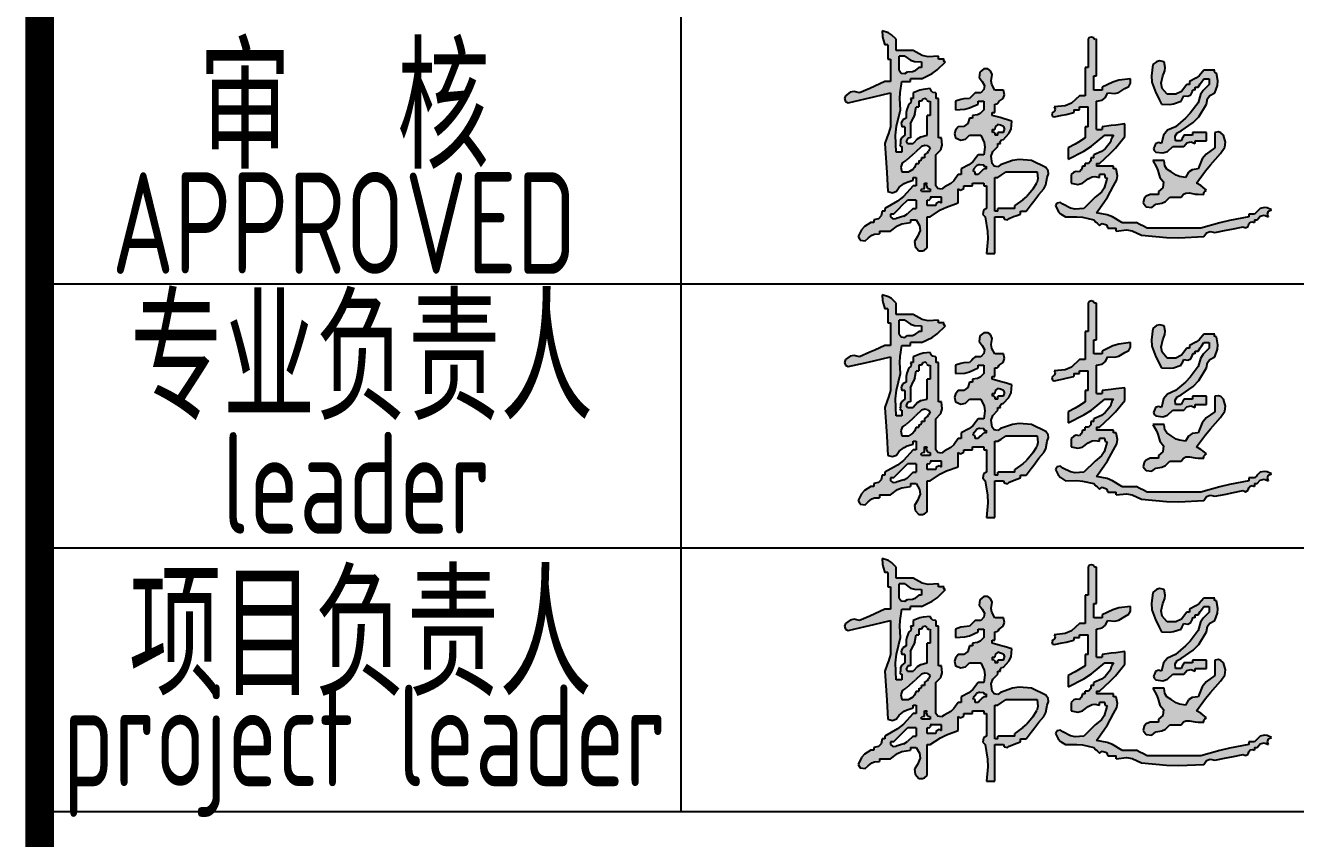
# Model space of a CAD drawing. Extents: x 4414382 to 4540065, y -615151 to -235742.
# Drawn here: x 4513027 to 4516155, y -483757 to -481754 of the extents above; entities that cross this region are included whole.
import ezdxf
from ezdxf.enums import TextEntityAlignment as Align

# ---------------------------------------------------------------- set-up
doc = ezdxf.new("R2010")
doc.units = 0
doc.header["$LTSCALE"] = 1000
doc.header["$MEASUREMENT"] = 0
doc.layers.get('0').update_dxf_attribs({"linetype": 'CONTINUOUS'})
doc.styles.add('AHD', font='sceie.shx', dxfattribs={"width": 0.7, "bigfont": 'sceic.shx'})

# ---------------------------------------------------------------- blocks, each defined once
blk = doc.blocks.new('韩超')
h = blk.add_hatch(color=256)
h.dxf.hatch_style = 1
h.paths.add_polyline_path([(0.787849, 0.514197), (0.777955, 0.527898), (0.77346, 0.562754), (0.78123, 0.586063), (0.805739, 0.61125), (0.805739, 0.625142), (0.819631, 0.625142), (0.818004, 0.635027), (0.823773, 0.643681), (0.833523, 0.64598), (0.860867, 0.674873), (0.870953, 0.696725), (0.875199, 0.736279), (0.836353, 0.74757), (0.816903, 0.753127), (0.777955, 0.764063), (0.777955, 0.777955), (0.791847, 0.777955), (0.791847, 0.819631), (0.801775, 0.820971), (0.80763, 0.824875), (0.812685, 0.833523), (0.832189, 0.847055), (0.839321, 0.866071), (0.833523, 0.889091), (0.791847, 0.889091), (0.776856, 0.916298), (0.7735, 0.934755), (0.777955, 0.965498), (0.770329, 0.984025), (0.756314, 0.993368), (0.736279, 0.993282), (0.716867, 0.977277), (0.713907, 0.950644), (0.729333, 0.930768), (0.740061, 0.911103), (0.737625, 0.891618), (0.722387, 0.875199), (0.694603, 0.875199), (0.683489, 0.864086), (0.677932, 0.858529), (0.666819, 0.847415), (0.638572, 0.845181), (0.624291, 0.842325), (0.597358, 0.833523), (0.597358, 0.791847), (0.643081, 0.794876), (0.666726, 0.800787), (0.708495, 0.819631), (0.708495, 0.833523), (0.736279, 0.833523), (0.736279, 0.791847), (0.718733, 0.774249), (0.705317, 0.767541), (0.680711, 0.764063), (0.680711, 0.750171), (0.666819, 0.750171), (0.658732, 0.72359), (0.639033, 0.708815), (0.61125, 0.708495), (0.596777, 0.690733), (0.592946, 0.675409), (0.597358, 0.652926), (0.623512, 0.642026), (0.64687, 0.646697), (0.666819, 0.666819), (0.722387, 0.666819), (0.738834, 0.631134), (0.742077, 0.608437), (0.736279, 0.569574), (0.708495, 0.569574), (0.682162, 0.535076), (0.663824, 0.519794), (0.625142, 0.500114), (0.625142, 0.47233), (0.61125, 0.47233), (0.589715, 0.441777), (0.574435, 0.428025), (0.54179, 0.409816), (0.527664, 0.400538), (0.510468, 0.403404), (0.500114, 0.416762), (0.500114, 0.569574), (0.524623, 0.594762), (0.532393, 0.618071), (0.527898, 0.652926), (0.514006, 0.652926), (0.514006, 0.847415), (0.500114, 0.847415), (0.500114, 0.875199), (0.486416, 0.877514), (0.478388, 0.883536), (0.47233, 0.896037), (0.438162, 0.892345), (0.420863, 0.888021), (0.388977, 0.875199), (0.388977, 0.847415), (0.375085, 0.847415), (0.379444, 0.836821), (0.376971, 0.826928), (0.368139, 0.819631), (0.356965, 0.793593), (0.353947, 0.778504), (0.354247, 0.750171), (0.337644, 0.741703), (0.330222, 0.726858), (0.333409, 0.708495), (0.347301, 0.708495), (0.347301, 0.666819), (0.332737, 0.655189), (0.327028, 0.643772), (0.326463, 0.625142), (0.32344, 0.619715), (0.327253, 0.612088), (0.333409, 0.61125), (0.333409, 0.583466), (0.305625, 0.583466), (0.302565, 0.667178), (0.306887, 0.710398), (0.326463, 0.791847), (0.3234, 0.8474), (0.32482, 0.875797), (0.333409, 0.930768), (0.375085, 0.930768), (0.375085, 0.94466), (0.430654, 0.94466), (0.482374, 0.970498), (0.50707, 0.987931), (0.548736, 1.028012), (0.542559, 1.028676), (0.538615, 1.036564), (0.54179, 1.041904), (0.514006, 1.041904), (0.514006, 1.055796), (0.462884, 1.052445), (0.433869, 1.058893), (0.388977, 1.08358), (0.305625, 1.08358), (0.305625, 1.139148), (0.281985, 1.161307), (0.266841, 1.170393), (0.236165, 1.180825), (0.238399, 1.152578), (0.241255, 1.138297), (0.250057, 1.111364), (0.263949, 1.111364), (0.263949, 1.041904), (0.277841, 1.041904), (0.277841, 0.930768), (0.250057, 0.930768), (0.200194, 0.90821), (0.175186, 0.897095), (0.125028, 0.875199), (0.097454, 0.881715), (0.078516, 0.877928), (0.055568, 0.861307), (0.050109, 0.847376), (0.0559, 0.8329), (0.06946, 0.826577), (0.152955, 0.845407), (0.194635, 0.855133), (0.277841, 0.875199), (0.277841, 0.708495), (0.266727, 0.675154), (0.261171, 0.658483), (0.250057, 0.625142), (0.255939, 0.530696), (0.258718, 0.483462), (0.263949, 0.388977), (0.286969, 0.38318), (0.305985, 0.390311), (0.319517, 0.409816), (0.344599, 0.428141), (0.359268, 0.435475), (0.388977, 0.444546), (0.388977, 0.458438), (0.40287, 0.458438), (0.40287, 0.416762), (0.388977, 0.416762), (0.340729, 0.364454), (0.31168, 0.341215), (0.250057, 0.305625), (0.250057, 0.291733), (0.236165, 0.291733), (0.231424, 0.268639), (0.217583, 0.254798), (0.194489, 0.250057), (0.194489, 0.236165), (0.180597, 0.236165), (0.148793, 0.216524), (0.134276, 0.200394), (0.118082, 0.166705), (0.127514, 0.14947), (0.152825, 0.145854), (0.166705, 0.159759), (0.185336, 0.17447), (0.198563, 0.17943), (0.222273, 0.180597), (0.222273, 0.194489), (0.277841, 0.194489), (0.311245, 0.220472), (0.333233, 0.229896), (0.375085, 0.236165), (0.375085, 0.250057), (0.40287, 0.250057), (0.420685, 0.221738), (0.422698, 0.197582), (0.409816, 0.166705), (0.396068, 0.142401), (0.398473, 0.118345), (0.416762, 0.097244), (0.43433, 0.097627), (0.444154, 0.100901), (0.458438, 0.111136), (0.458438, 0.263949), (0.47233, 0.263949), (0.524193, 0.298154), (0.552768, 0.312442), (0.61125, 0.333409), (0.61125, 0.40287), (0.621931, 0.39652), (0.637706, 0.404407), (0.639034, 0.416762), (0.680711, 0.416762), (0.680711, 0.430654), (0.736279, 0.430654), (0.736279, 0.416762), (0.750171, 0.416762), (0.750171, 0.305625), (0.735269, 0.297653), (0.731714, 0.276323), (0.743225, 0.263949), (0.754517, 0.192544), (0.755945, 0.155413), (0.750171, 0.083352), (0.791847, 0.083352), (0.791847, 0.263949), (0.833523, 0.263949), (0.837499, 0.253205), (0.852744, 0.249394), (0.861307, 0.257003), (0.883535, 0.265338), (0.894648, 0.269506), (0.916876, 0.277841), (0.916876, 0.291733), (0.94466, 0.291733), (0.969894, 0.324902), (0.982398, 0.341574), (1.007174, 0.375085), (1.032146, 0.402761), (1.041693, 0.421855), (1.04885, 0.458438), (1.055218, 0.477023), (1.053221, 0.491001), (1.041904, 0.50706), (0.972444, 0.54179), (0.910919, 0.546316), (0.877697, 0.541786), (0.819631, 0.520952), (0.805828, 0.5112)])
h.paths.add_polyline_path([(0.791847, 0.458438), (0.805739, 0.458438), (0.82241, 0.469551), (0.847415, 0.486222), (1.000228, 0.486222), (1.003038, 0.45197), (0.997988, 0.431769), (0.97939, 0.40287), (0.948039, 0.36501), (0.929334, 0.347744), (0.889091, 0.319517), (0.889091, 0.305625), (0.805739, 0.305625), (0.805739, 0.291733), (0.791847, 0.291733)], flags=16)
h.paths.add_polyline_path([(0.750171, 0.500114), (0.736279, 0.500114), (0.725165, 0.489), (0.719608, 0.483443), (0.708495, 0.47233), (0.694603, 0.47233), (0.694603, 0.486222), (0.688447, 0.48706), (0.684633, 0.494686), (0.687657, 0.500114), (0.701182, 0.516386), (0.715167, 0.52238), (0.736279, 0.520952), (0.736943, 0.514775), (0.744831, 0.510831), (0.750171, 0.514006)], flags=16)
h.paths.add_polyline_path([(0.791847, 0.666819), (0.793521, 0.674497), (0.785633, 0.682384), (0.777955, 0.680711), (0.777955, 0.694603), (0.791847, 0.694603), (0.792194, 0.70849), (0.806202, 0.718996), (0.819631, 0.715441), (0.833192, 0.709118), (0.838982, 0.694641), (0.833523, 0.680711), (0.805739, 0.680711), (0.805739, 0.666819)], flags=16)
h.paths.add_polyline_path([(0.527898, 0.361193), (0.527898, 0.333409), (0.517217, 0.339759), (0.501443, 0.331871), (0.500114, 0.319517), (0.458438, 0.319517), (0.458438, 0.347301), (0.466116, 0.345628), (0.474003, 0.353515), (0.47233, 0.361193)], flags=16)
h.paths.add_polyline_path([(0.47233, 0.40287), (0.47233, 0.388977), (0.430654, 0.388977), (0.42898, 0.396656), (0.436867, 0.404543), (0.444546, 0.40287), (0.444546, 0.430654), (0.458438, 0.430654), (0.452088, 0.419973), (0.459976, 0.404198)], flags=16)
h.paths.add_polyline_path([(0.47233, 0.604304), (0.464836, 0.588169), (0.458643, 0.580427), (0.444546, 0.569574), (0.444546, 0.555682), (0.430654, 0.555682), (0.432327, 0.548004), (0.42444, 0.540117), (0.416762, 0.54179), (0.416762, 0.527898), (0.40287, 0.527898), (0.39467, 0.507807), (0.386422, 0.49791), (0.368139, 0.486222), (0.333409, 0.486222), (0.327612, 0.509242), (0.334743, 0.528258), (0.354247, 0.54179), (0.384775, 0.569612), (0.400056, 0.583504), (0.430654, 0.61125), (0.446814, 0.616197), (0.458647, 0.614224)], flags=16)
h.paths.add_polyline_path([(0.458438, 0.666819), (0.426908, 0.659351), (0.410404, 0.649448), (0.388977, 0.625142), (0.361193, 0.625142), (0.354844, 0.635823), (0.362731, 0.651598), (0.375085, 0.652926), (0.375085, 0.722387), (0.390598, 0.753922), (0.396359, 0.771203), (0.40287, 0.805739), (0.416762, 0.805739), (0.416762, 0.833523), (0.430654, 0.833523), (0.434629, 0.844267), (0.449874, 0.848078), (0.458438, 0.840469), (0.459102, 0.834292), (0.466989, 0.830348), (0.47233, 0.833523), (0.47233, 0.764063), (0.458438, 0.764063)], flags=16)
h.paths.add_polyline_path([(0.40287, 0.347301), (0.40287, 0.305625), (0.388977, 0.305625), (0.360889, 0.27915), (0.342496, 0.268422), (0.305625, 0.257003), (0.294367, 0.254885), (0.286778, 0.256782), (0.277841, 0.263949), (0.277841, 0.277841), (0.291733, 0.277841), (0.319459, 0.305683), (0.333352, 0.319575), (0.361193, 0.347301)], flags=16)
h.paths.add_polyline_path([(0.430654, 1.000228), (0.416762, 1.000228), (0.39813, 0.985517), (0.384903, 0.980557), (0.361193, 0.97939), (0.347067, 0.970112), (0.329871, 0.972978), (0.319517, 0.986336), (0.319517, 1.055796), (0.347301, 1.055796), (0.376072, 1.035613), (0.395527, 1.029128), (0.430654, 1.028012)], flags=16)
h = blk.add_hatch(color=256)
h.dxf.hatch_style = 1
h.paths.add_polyline_path([(1.542018, 0.208381), (1.519791, 0.219494), (1.508677, 0.225051), (1.48645, 0.236165), (1.416989, 0.236165), (1.371255, 0.264232), (1.344642, 0.274582), (1.291961, 0.284787), (1.328443, 0.335457), (1.345237, 0.362046), (1.375313, 0.416762), (1.391241, 0.446575), (1.394603, 0.466747), (1.389205, 0.500114), (1.375313, 0.500114), (1.375313, 0.514006), (1.291961, 0.514006), (1.291961, 0.527898), (1.305853, 0.527898), (1.359796, 0.576664), (1.385101, 0.603375), (1.430881, 0.659873), (1.430881, 0.722387), (1.386427, 0.71683), (1.3642, 0.714052), (1.319745, 0.708495), (1.319745, 0.694603), (1.291961, 0.694603), (1.291961, 0.833523), (1.31926, 0.838693), (1.334923, 0.85044), (1.347529, 0.875199), (1.381781, 0.872389), (1.401982, 0.877439), (1.430881, 0.896037), (1.450883, 0.906123), (1.460131, 0.922307), (1.458666, 0.94466), (1.401114, 0.937345), (1.371819, 0.928557), (1.319745, 0.902983), (1.319745, 0.889091), (1.278069, 0.889091), (1.278069, 0.958552), (1.291961, 0.958552), (1.291961, 1.139148), (1.285806, 1.138304), (1.281086, 1.140664), (1.278069, 1.146094), (1.267308, 1.150023), (1.257931, 1.147679), (1.250285, 1.139148), (1.250285, 1.000228), (1.236393, 1.000228), (1.236393, 0.861307), (1.208609, 0.861307), (1.168183, 0.824416), (1.138053, 0.811024), (1.08358, 0.805739), (1.087939, 0.795145), (1.085465, 0.785252), (1.076634, 0.777955), (1.071121, 0.771113), (1.075065, 0.759282), (1.08358, 0.757117), (1.122533, 0.76519), (1.141984, 0.769358), (1.180825, 0.777955), (1.180825, 0.791847), (1.208609, 0.791847), (1.208609, 0.805739), (1.250285, 0.805739), (1.250285, 0.708495), (1.236393, 0.708495), (1.236393, 0.652926), (1.203973, 0.631977), (1.187234, 0.622213), (1.15304, 0.604304), (1.15304, 0.548736), (1.229739, 0.588318), (1.266619, 0.612432), (1.333637, 0.666819), (1.375313, 0.666819), (1.366995, 0.654381), (1.363975, 0.646831), (1.361421, 0.632088), (1.335054, 0.599814), (1.316435, 0.58585), (1.278069, 0.569574), (1.278069, 0.555682), (1.264177, 0.555682), (1.26415, 0.539965), (1.25211, 0.527924), (1.236393, 0.527898), (1.236393, 0.514006), (1.222501, 0.514006), (1.219217, 0.502022), (1.216226, 0.496039), (1.208609, 0.486222), (1.191149, 0.488205), (1.17971, 0.484393), (1.166932, 0.47233), (1.166932, 0.430654), (1.200708, 0.424307), (1.223469, 0.429997), (1.250285, 0.451492), (1.27048, 0.461183), (1.283894, 0.46286), (1.305853, 0.458438), (1.305853, 0.47233), (1.333637, 0.47233), (1.333637, 0.458438), (1.339793, 0.4576), (1.343606, 0.449973), (1.340583, 0.444546), (1.32937, 0.406076), (1.316213, 0.38634), (1.285015, 0.361193), (1.229447, 0.305625), (1.187056, 0.302553), (1.163204, 0.307323), (1.125256, 0.326463), (1.114566, 0.33576), (1.096818, 0.332211), (1.090526, 0.319517), (1.102438, 0.292491), (1.113943, 0.279343), (1.139148, 0.263949), (1.194983, 0.265062), (1.223561, 0.262204), (1.278069, 0.250057), (1.289183, 0.238943), (1.294739, 0.233386), (1.305853, 0.222273), (1.320568, 0.231877), (1.341519, 0.224893), (1.347529, 0.208381), (1.389205, 0.208381), (1.389205, 0.194489), (1.439628, 0.1998), (1.468259, 0.195028), (1.514234, 0.173651), (1.635959, 0.161998), (1.69773, 0.160594), (1.819859, 0.166705), (1.833779, 0.185933), (1.852296, 0.192877), (1.875427, 0.187543), (1.930995, 0.198656), (1.958779, 0.204213), (2.014348, 0.215327), (2.025534, 0.209917), (2.039748, 0.217024), (2.042132, 0.229219), (2.049428, 0.23805), (2.059322, 0.240524), (2.069916, 0.236165), (2.069916, 0.250057), (2.083808, 0.250057), (2.098401, 0.26772), (2.118188, 0.272666), (2.139376, 0.263949), (2.133917, 0.27788), (2.139708, 0.292356), (2.153268, 0.298679), (2.133073, 0.308371), (2.119659, 0.310047), (2.0977, 0.305625), (2.086586, 0.294512), (2.08103, 0.288955), (2.069916, 0.277841), (2.042132, 0.277841), (2.042132, 0.263949), (1.946785, 0.245868), (1.899372, 0.234712), (1.805967, 0.208381)])
h = blk.add_hatch(color=256)
h.dxf.hatch_style = 1
h.paths.add_polyline_path([(1.611478, 0.625142), (1.597547, 0.630601), (1.583071, 0.624811), (1.576748, 0.61125), (1.572819, 0.60049), (1.575163, 0.591112), (1.583694, 0.583466), (1.61855, 0.578971), (1.641859, 0.586741), (1.667046, 0.61125), (1.680938, 0.61125), (1.722615, 0.61125), (1.737208, 0.628913), (1.756995, 0.63386), (1.778183, 0.625142), (1.778183, 0.639034), (1.833751, 0.639034), (1.833751, 0.655705), (1.833751, 0.66404), (1.833751, 0.680711), (1.805967, 0.680711), (1.792075, 0.680711), (1.764291, 0.680711), (1.764291, 0.666819), (1.722615, 0.666819), (1.717058, 0.655705), (1.714279, 0.650148), (1.708723, 0.639034), (1.69483, 0.639034), (1.680938, 0.639034), (1.678868, 0.661339), (1.688455, 0.678116), (1.708723, 0.687657), (1.768692, 0.728785), (1.795922, 0.757527), (1.833751, 0.819631), (1.839429, 0.846829), (1.850907, 0.862133), (1.875427, 0.875199), (1.888443, 0.91196), (1.890032, 0.934206), (1.882373, 0.972444), (1.876196, 0.973108), (1.872252, 0.980995), (1.875427, 0.986336), (1.861535, 0.986336), (1.819859, 0.986336), (1.796859, 0.959188), (1.781933, 0.947248), (1.750399, 0.930768), (1.750399, 0.916876), (1.736507, 0.916876), (1.71031, 0.882162), (1.682751, 0.868382), (1.639262, 0.868253), (1.61591, 0.897042), (1.610049, 0.922442), (1.618424, 0.958552), (1.629264, 0.984285), (1.6309, 1.000642), (1.62537, 1.028012), (1.602888, 1.032424), (1.587563, 1.028593), (1.569802, 1.01412), (1.562035, 0.958817), (1.56513, 0.927869), (1.583694, 0.875199), (1.595758, 0.853473), (1.601336, 0.842318), (1.611478, 0.819631), (1.650742, 0.818134), (1.671448, 0.821092), (1.708723, 0.833523), (1.714279, 0.844637), (1.717058, 0.850194), (1.722615, 0.861307), (1.740978, 0.85812), (1.755823, 0.865542), (1.764291, 0.882145), (1.764955, 0.888322), (1.772842, 0.892266), (1.778183, 0.889091), (1.778183, 0.902983), (1.792075, 0.902983), (1.803189, 0.919654), (1.808745, 0.927989), (1.819859, 0.94466), (1.847643, 0.94466), (1.847643, 0.916876), (1.817381, 0.887163), (1.804962, 0.866982), (1.792075, 0.826577), (1.753545, 0.774398), (1.730689, 0.750113), (1.680938, 0.708495), (1.641359, 0.690689), (1.621854, 0.667284)])
h = blk.add_hatch(color=256)
h.dxf.hatch_style = 1
h.paths.add_polyline_path([(1.831635, 0.573795), (1.812227, 0.549535), (1.792075, 0.500114), (1.762292, 0.496094), (1.744726, 0.484384), (1.729561, 0.458438), (1.700075, 0.463546), (1.684975, 0.469586), (1.6601, 0.486222), (1.637668, 0.49978), (1.627728, 0.515685), (1.62537, 0.54179), (1.603143, 0.54179), (1.592029, 0.54179), (1.569802, 0.54179), (1.586675, 0.509854), (1.593737, 0.492906), (1.604532, 0.458438), (1.621804, 0.436498), (1.61886, 0.407063), (1.597586, 0.388977), (1.597586, 0.375085), (1.55591, 0.375085), (1.536306, 0.36578), (1.526798, 0.35437), (1.52118, 0.333409), (1.537185, 0.313997), (1.563818, 0.311038), (1.583694, 0.326463), (1.614401, 0.331156), (1.630976, 0.339443), (1.653154, 0.361193), (1.667046, 0.361193), (1.708723, 0.361193), (1.720352, 0.375758), (1.731769, 0.381467), (1.750399, 0.382031), (1.77782, 0.376762), (1.791938, 0.37535), (1.819859, 0.375085), (1.821199, 0.385013), (1.825102, 0.390868), (1.833751, 0.395924), (1.815429, 0.411271), (1.805589, 0.418299), (1.785129, 0.430654), (1.829593, 0.491137), (1.853312, 0.520437), (1.903211, 0.57652), (1.923495, 0.606919), (1.927312, 0.631729), (1.917103, 0.666819), (1.904326, 0.678881), (1.892887, 0.682694), (1.875427, 0.680711), (1.875427, 0.650148), (1.875427, 0.634867), (1.875427, 0.604304)])
for p, q in [((0.266841, 1.170393), (0.236165, 1.180825)), ((0.236165, 1.180825), (0.238399, 1.152578)), ((0.238399, 1.152578), (0.241255, 1.138297)), ((0.241255, 1.138297), (0.250057, 1.111364)), ((0.281985, 1.161307), (0.266841, 1.170393)), ((0.305625, 1.139148), (0.281985, 1.161307)), ((0.305625, 1.08358), (0.305625, 1.139148)), ((1.257931, 1.147679), (1.250285, 1.139148)), ((1.250285, 1.139148), (1.250285, 1.000228)), ((1.267308, 1.150023), (1.257931, 1.147679)), ((1.278069, 1.146094), (1.267308, 1.150023)), ((1.281086, 1.140664), (1.278069, 1.146094)), ((1.285806, 1.138304), (1.281086, 1.140664)), ((1.291961, 1.139148), (1.285806, 1.138304)), ((1.291961, 0.958552), (1.291961, 1.139148)), ((0.263949, 1.111364), (0.250057, 1.111364)), ((0.263949, 1.111364), (0.263949, 1.041904)), ((0.388977, 1.08358), (0.305625, 1.08358)), ((0.433869, 1.058893), (0.388977, 1.08358)), ((0.263949, 1.041904), (0.277841, 1.041904)), ((0.277841, 1.041904), (0.277841, 0.930768)), ((0.319517, 0.986336), (0.319517, 1.055796)), ((0.347301, 1.055796), (0.319517, 1.055796)), ((0.347301, 1.055796), (0.376072, 1.035613)), ((0.376072, 1.035613), (0.395527, 1.029128)), ((0.395527, 1.029128), (0.430654, 1.028012)), ((0.430654, 1.028012), (0.430654, 1.000228)), ((0.462884, 1.052445), (0.433869, 1.058893)), ((0.514006, 1.055796), (0.462884, 1.052445)), ((0.50707, 0.987931), (0.548736, 1.028012)), ((0.514006, 1.041904), (0.514006, 1.055796)), ((0.54179, 1.041904), (0.514006, 1.041904)), ((0.538615, 1.036564), (0.54179, 1.041904)), ((0.542559, 1.028676), (0.538615, 1.036564)), ((0.548736, 1.028012), (0.542559, 1.028676)), ((1.569802, 1.01412), (1.562035, 0.958817)), ((1.587563, 1.028593), (1.569802, 1.01412)), ((1.602888, 1.032424), (1.587563, 1.028593)), ((1.62537, 1.028012), (1.602888, 1.032424)), ((1.6309, 1.000642), (1.62537, 1.028012)), ((0.319517, 0.986336), (0.329871, 0.972978)), ((0.329871, 0.972978), (0.347067, 0.970112)), ((0.347067, 0.970112), (0.361193, 0.97939)), ((0.361193, 0.97939), (0.384903, 0.980557)), ((0.375085, 0.930768), (0.375085, 0.94466)), ((0.430654, 0.94466), (0.375085, 0.94466)), ((0.384903, 0.980557), (0.39813, 0.985517)), ((0.416762, 1.000228), (0.39813, 0.985517)), ((0.430654, 1.000228), (0.416762, 1.000228)), ((0.430654, 0.94466), (0.482374, 0.970498)), ((0.482374, 0.970498), (0.50707, 0.987931)), ((0.716867, 0.977277), (0.713907, 0.950644)), ((0.713907, 0.950644), (0.729333, 0.930768)), ((0.736279, 0.993282), (0.716867, 0.977277)), ((0.756314, 0.993368), (0.736279, 0.993282)), ((0.770329, 0.984025), (0.756314, 0.993368)), ((0.777955, 0.965498), (0.770329, 0.984025)), ((0.7735, 0.934755), (0.777955, 0.965498)), ((1.236393, 1.000228), (1.236393, 0.861307)), ((1.250285, 1.000228), (1.236393, 1.000228)), ((1.278069, 0.958552), (1.291961, 0.958552)), ((1.278069, 0.889091), (1.278069, 0.958552)), ((1.458666, 0.94466), (1.401114, 0.937345)), ((1.460131, 0.922307), (1.458666, 0.94466)), ((1.562035, 0.958817), (1.56513, 0.927869)), ((1.610049, 0.922442), (1.618424, 0.958552)), ((1.618424, 0.958552), (1.629264, 0.984285)), ((1.629264, 0.984285), (1.6309, 1.000642)), ((1.781933, 0.947248), (1.750399, 0.930768)), ((1.796859, 0.959188), (1.781933, 0.947248)), ((1.819859, 0.986336), (1.796859, 0.959188)), ((1.808745, 0.927989), (1.819859, 0.94466)), ((1.861535, 0.986336), (1.819859, 0.986336)), ((1.819859, 0.94466), (1.847643, 0.94466)), ((1.847643, 0.94466), (1.847643, 0.916876)), ((1.875427, 0.986336), (1.861535, 0.986336)), ((1.872252, 0.980995), (1.875427, 0.986336)), ((1.876196, 0.973108), (1.872252, 0.980995)), ((1.882373, 0.972444), (1.876196, 0.973108)), ((1.890032, 0.934206), (1.882373, 0.972444)), ((0.078516, 0.877928), (0.055568, 0.861307)), ((0.097454, 0.881715), (0.078516, 0.877928)), ((0.125028, 0.875199), (0.097454, 0.881715)), ((0.175186, 0.897095), (0.125028, 0.875199)), ((0.200194, 0.90821), (0.175186, 0.897095)), ((0.250057, 0.930768), (0.200194, 0.90821)), ((0.277841, 0.930768), (0.250057, 0.930768)), ((0.32482, 0.875797), (0.333409, 0.930768)), ((0.333409, 0.930768), (0.375085, 0.930768)), ((0.420863, 0.888021), (0.388977, 0.875199)), ((0.438162, 0.892345), (0.420863, 0.888021)), ((0.47233, 0.896037), (0.438162, 0.892345)), ((0.478388, 0.883536), (0.47233, 0.896037)), ((0.486416, 0.877514), (0.478388, 0.883536)), ((0.500114, 0.875199), (0.486416, 0.877514)), ((0.737625, 0.891618), (0.722387, 0.875199)), ((0.729333, 0.930768), (0.740061, 0.911103)), ((0.740061, 0.911103), (0.737625, 0.891618)), ((0.776856, 0.916298), (0.7735, 0.934755)), ((0.791847, 0.889091), (0.776856, 0.916298)), ((0.833523, 0.889091), (0.791847, 0.889091)), ((0.839321, 0.866071), (0.833523, 0.889091)), ((1.319745, 0.889091), (1.278069, 0.889091)), ((1.371819, 0.928557), (1.319745, 0.902983)), ((1.319745, 0.902983), (1.319745, 0.889091)), ((1.401114, 0.937345), (1.371819, 0.928557)), ((1.381781, 0.872389), (1.401982, 0.877439)), ((1.401982, 0.877439), (1.430881, 0.896037)), ((1.430881, 0.896037), (1.450883, 0.906123)), ((1.450883, 0.906123), (1.460131, 0.922307)), ((1.56513, 0.927869), (1.583694, 0.875199)), ((1.61591, 0.897042), (1.610049, 0.922442)), ((1.639262, 0.868253), (1.61591, 0.897042)), ((1.71031, 0.882162), (1.682751, 0.868382)), ((1.736507, 0.916876), (1.71031, 0.882162)), ((1.750399, 0.916876), (1.736507, 0.916876)), ((1.750399, 0.930768), (1.750399, 0.916876)), ((1.755823, 0.865542), (1.764291, 0.882145)), ((1.764291, 0.882145), (1.764955, 0.888322)), ((1.764955, 0.888322), (1.772842, 0.892266)), ((1.772842, 0.892266), (1.778183, 0.889091)), ((1.778183, 0.902983), (1.792075, 0.902983)), ((1.778183, 0.889091), (1.778183, 0.902983)), ((1.792075, 0.902983), (1.803189, 0.919654)), ((1.803189, 0.919654), (1.808745, 0.927989)), ((1.817381, 0.887163), (1.804962, 0.866982)), ((1.847643, 0.916876), (1.817381, 0.887163)), ((1.875427, 0.875199), (1.888443, 0.91196)), ((1.888443, 0.91196), (1.890032, 0.934206)), ((0.055568, 0.861307), (0.050109, 0.847376)), ((0.050109, 0.847376), (0.0559, 0.8329)), ((0.0559, 0.8329), (0.06946, 0.826577)), ((0.06946, 0.826577), (0.152955, 0.845407)), ((0.152955, 0.845407), (0.194635, 0.855133)), ((0.194635, 0.855133), (0.277841, 0.875199)), ((0.277841, 0.875199), (0.277841, 0.708495)), ((0.3234, 0.8474), (0.32482, 0.875797)), ((0.326463, 0.791847), (0.3234, 0.8474)), ((0.368139, 0.819631), (0.356965, 0.793593)), ((0.376971, 0.826928), (0.368139, 0.819631)), ((0.388977, 0.847415), (0.375085, 0.847415)), ((0.375085, 0.847415), (0.379444, 0.836821)), ((0.379444, 0.836821), (0.376971, 0.826928)), ((0.388977, 0.875199), (0.388977, 0.847415)), ((0.416762, 0.833523), (0.416762, 0.805739)), ((0.430654, 0.833523), (0.416762, 0.833523)), ((0.434629, 0.844267), (0.430654, 0.833523)), ((0.449874, 0.848078), (0.434629, 0.844267)), ((0.458438, 0.840469), (0.449874, 0.848078)), ((0.458438, 0.840469), (0.459102, 0.834292)), ((0.466989, 0.830348), (0.459102, 0.834292)), ((0.47233, 0.833523), (0.466989, 0.830348)), ((0.47233, 0.833523), (0.47233, 0.764063)), ((0.500114, 0.875199), (0.500114, 0.847415)), ((0.514006, 0.847415), (0.500114, 0.847415)), ((0.514006, 0.652926), (0.514006, 0.847415)), ((0.624291, 0.842325), (0.597358, 0.833523)), ((0.597358, 0.833523), (0.597358, 0.791847)), ((0.638572, 0.845181), (0.624291, 0.842325)), ((0.666819, 0.847415), (0.638572, 0.845181)), ((0.666726, 0.800787), (0.708495, 0.819631)), ((0.677932, 0.858529), (0.666819, 0.847415)), ((0.683489, 0.864086), (0.677932, 0.858529)), ((0.694603, 0.875199), (0.683489, 0.864086)), ((0.722387, 0.875199), (0.694603, 0.875199)), ((0.708495, 0.833523), (0.736279, 0.833523)), ((0.708495, 0.819631), (0.708495, 0.833523)), ((0.736279, 0.833523), (0.736279, 0.791847)), ((0.791847, 0.819631), (0.801775, 0.820971)), ((0.791847, 0.777955), (0.791847, 0.819631)), ((0.801775, 0.820971), (0.80763, 0.824875)), ((0.80763, 0.824875), (0.812685, 0.833523)), ((0.812685, 0.833523), (0.832189, 0.847055)), ((0.832189, 0.847055), (0.839321, 0.866071)), ((1.168183, 0.824416), (1.138053, 0.811024)), ((1.208609, 0.861307), (1.168183, 0.824416)), ((1.236393, 0.861307), (1.208609, 0.861307)), ((1.291961, 0.833523), (1.31926, 0.838693)), ((1.291961, 0.694603), (1.291961, 0.833523)), ((1.31926, 0.838693), (1.334923, 0.85044)), ((1.334923, 0.85044), (1.347529, 0.875199)), ((1.347529, 0.875199), (1.381781, 0.872389)), ((1.583694, 0.875199), (1.595758, 0.853473)), ((1.595758, 0.853473), (1.601336, 0.842318)), ((1.601336, 0.842318), (1.611478, 0.819631)), ((1.611478, 0.819631), (1.650742, 0.818134)), ((1.682751, 0.868382), (1.639262, 0.868253)), ((1.650742, 0.818134), (1.671448, 0.821092)), ((1.671448, 0.821092), (1.708723, 0.833523)), ((1.708723, 0.833523), (1.714279, 0.844637)), ((1.714279, 0.844637), (1.717058, 0.850194)), ((1.717058, 0.850194), (1.722615, 0.861307)), ((1.722615, 0.861307), (1.740978, 0.85812)), ((1.740978, 0.85812), (1.755823, 0.865542)), ((1.792075, 0.826577), (1.753545, 0.774398)), ((1.804962, 0.866982), (1.792075, 0.826577)), ((1.795922, 0.757527), (1.833751, 0.819631)), ((1.833751, 0.819631), (1.839429, 0.846829)), ((1.839429, 0.846829), (1.850907, 0.862133)), ((1.850907, 0.862133), (1.875427, 0.875199)), ((0.306887, 0.710398), (0.326463, 0.791847)), ((0.356965, 0.793593), (0.353947, 0.778504)), ((0.353947, 0.778504), (0.354247, 0.750171)), ((0.375085, 0.722387), (0.390598, 0.753922)), ((0.396359, 0.771203), (0.390598, 0.753922)), ((0.396359, 0.771203), (0.40287, 0.805739)), ((0.40287, 0.805739), (0.416762, 0.805739)), ((0.47233, 0.764063), (0.458438, 0.764063)), ((0.458438, 0.666819), (0.458438, 0.764063)), ((0.597358, 0.791847), (0.643081, 0.794876)), ((0.643081, 0.794876), (0.666726, 0.800787)), ((0.705317, 0.767541), (0.680711, 0.764063)), ((0.680711, 0.764063), (0.680711, 0.750171)), ((0.718733, 0.774249), (0.705317, 0.767541)), ((0.736279, 0.791847), (0.718733, 0.774249)), ((0.777955, 0.777955), (0.791847, 0.777955)), ((0.777955, 0.764063), (0.777955, 0.777955)), ((0.816903, 0.753127), (0.777955, 0.764063)), ((0.836353, 0.74757), (0.816903, 0.753127)), ((1.076634, 0.777955), (1.071121, 0.771113)), ((1.071121, 0.771113), (1.075065, 0.759282)), ((1.075065, 0.759282), (1.08358, 0.757117)), ((1.085465, 0.785252), (1.076634, 0.777955)), ((1.138053, 0.811024), (1.08358, 0.805739)), ((1.08358, 0.805739), (1.087939, 0.795145)), ((1.08358, 0.757117), (1.122533, 0.76519)), ((1.087939, 0.795145), (1.085465, 0.785252)), ((1.122533, 0.76519), (1.141984, 0.769358)), ((1.141984, 0.769358), (1.180825, 0.777955)), ((1.180825, 0.791847), (1.208609, 0.791847)), ((1.180825, 0.791847), (1.180825, 0.777955)), ((1.208609, 0.791847), (1.208609, 0.805739)), ((1.208609, 0.805739), (1.250285, 0.805739)), ((1.250285, 0.708495), (1.250285, 0.805739)), ((1.753545, 0.774398), (1.730689, 0.750113)), ((1.768692, 0.728785), (1.795922, 0.757527)), ((0.277841, 0.708495), (0.266727, 0.675154)), ((0.302565, 0.667178), (0.306887, 0.710398)), ((0.337644, 0.741703), (0.330222, 0.726858)), ((0.330222, 0.726858), (0.333409, 0.708495)), ((0.347301, 0.708495), (0.333409, 0.708495)), ((0.354247, 0.750171), (0.337644, 0.741703)), ((0.347301, 0.708495), (0.347301, 0.666819)), ((0.375085, 0.722387), (0.375085, 0.652926)), ((0.596777, 0.690733), (0.592946, 0.675409)), ((0.61125, 0.708495), (0.596777, 0.690733)), ((0.639033, 0.708815), (0.61125, 0.708495)), ((0.658732, 0.72359), (0.639033, 0.708815)), ((0.666819, 0.750171), (0.658732, 0.72359)), ((0.680711, 0.750171), (0.666819, 0.750171)), ((0.777955, 0.694603), (0.777955, 0.680711)), ((0.777955, 0.694603), (0.791847, 0.694603)), ((0.792194, 0.70849), (0.791847, 0.694603)), ((0.806202, 0.718996), (0.792194, 0.70849)), ((0.819631, 0.715441), (0.806202, 0.718996)), ((0.833192, 0.709118), (0.819631, 0.715441)), ((0.833192, 0.709118), (0.838982, 0.694641)), ((0.833523, 0.680711), (0.838982, 0.694641)), ((0.875199, 0.736279), (0.836353, 0.74757)), ((0.860867, 0.674873), (0.870953, 0.696725)), ((0.870953, 0.696725), (0.875199, 0.736279)), ((1.236393, 0.708495), (1.236393, 0.652926)), ((1.250285, 0.708495), (1.236393, 0.708495)), ((1.291961, 0.694603), (1.319745, 0.694603)), ((1.3642, 0.714052), (1.319745, 0.708495)), ((1.319745, 0.708495), (1.319745, 0.694603)), ((1.386427, 0.71683), (1.3642, 0.714052)), ((1.430881, 0.722387), (1.386427, 0.71683)), ((1.430881, 0.659873), (1.430881, 0.722387)), ((1.641359, 0.690689), (1.621854, 0.667284)), ((1.680938, 0.708495), (1.641359, 0.690689)), ((1.730689, 0.750113), (1.680938, 0.708495)), ((1.708723, 0.687657), (1.768692, 0.728785)), ((0.261171, 0.658483), (0.250057, 0.625142)), ((0.266727, 0.675154), (0.261171, 0.658483)), ((0.305625, 0.583466), (0.302565, 0.667178)), ((0.327028, 0.643772), (0.326463, 0.625142)), ((0.332737, 0.655189), (0.327028, 0.643772)), ((0.347301, 0.666819), (0.332737, 0.655189)), ((0.362731, 0.651598), (0.354844, 0.635823)), ((0.361193, 0.625142), (0.354844, 0.635823)), ((0.375085, 0.652926), (0.362731, 0.651598)), ((0.410404, 0.649448), (0.388977, 0.625142)), ((0.410404, 0.649448), (0.426908, 0.659351)), ((0.426908, 0.659351), (0.458438, 0.666819)), ((0.527898, 0.652926), (0.514006, 0.652926)), ((0.532393, 0.618071), (0.527898, 0.652926)), ((0.592946, 0.675409), (0.597358, 0.652926)), ((0.597358, 0.652926), (0.623512, 0.642026)), ((0.623512, 0.642026), (0.64687, 0.646697)), ((0.64687, 0.646697), (0.666819, 0.666819)), ((0.666819, 0.666819), (0.722387, 0.666819)), ((0.722387, 0.666819), (0.738834, 0.631134)), ((0.738834, 0.631134), (0.742077, 0.608437)), ((0.785633, 0.682384), (0.777955, 0.680711)), ((0.785633, 0.682384), (0.793521, 0.674497)), ((0.793521, 0.674497), (0.791847, 0.666819)), ((0.805739, 0.666819), (0.791847, 0.666819)), ((0.833523, 0.680711), (0.805739, 0.680711)), ((0.805739, 0.666819), (0.805739, 0.680711)), ((0.818004, 0.635027), (0.823773, 0.643681)), ((0.819631, 0.625142), (0.818004, 0.635027)), ((0.823773, 0.643681), (0.833523, 0.64598)), ((0.833523, 0.64598), (0.860867, 0.674873)), ((1.203973, 0.631977), (1.187234, 0.622213)), ((1.236393, 0.652926), (1.203973, 0.631977)), ((1.266619, 0.612432), (1.333637, 0.666819)), ((1.333637, 0.666819), (1.375313, 0.666819)), ((1.361421, 0.632088), (1.335054, 0.599814)), ((1.363975, 0.646831), (1.361421, 0.632088)), ((1.366995, 0.654381), (1.363975, 0.646831)), ((1.375313, 0.666819), (1.366995, 0.654381)), ((1.385101, 0.603375), (1.430881, 0.659873)), ((1.597547, 0.630601), (1.583071, 0.624811)), ((1.611478, 0.625142), (1.597547, 0.630601)), ((1.621854, 0.667284), (1.611478, 0.625142)), ((1.678868, 0.661339), (1.688455, 0.678116)), ((1.680938, 0.639034), (1.678868, 0.661339)), ((1.69483, 0.639034), (1.680938, 0.639034)), ((1.688455, 0.678116), (1.708723, 0.687657)), ((1.708723, 0.639034), (1.69483, 0.639034)), ((1.714279, 0.650148), (1.708723, 0.639034)), ((1.717058, 0.655705), (1.714279, 0.650148)), ((1.722615, 0.666819), (1.717058, 0.655705)), ((1.764291, 0.666819), (1.722615, 0.666819)), ((1.722615, 0.61125), (1.737208, 0.628913)), ((1.737208, 0.628913), (1.756995, 0.63386)), ((1.756995, 0.63386), (1.778183, 0.625142)), ((1.792075, 0.680711), (1.764291, 0.680711)), ((1.764291, 0.680711), (1.764291, 0.666819)), ((1.778183, 0.625142), (1.778183, 0.639034)), ((1.778183, 0.639034), (1.833751, 0.639034)), ((1.805967, 0.680711), (1.792075, 0.680711)), ((1.833751, 0.680711), (1.805967, 0.680711)), ((1.833751, 0.66404), (1.833751, 0.680711)), ((1.833751, 0.655705), (1.833751, 0.66404)), ((1.833751, 0.639034), (1.833751, 0.655705)), ((1.892887, 0.682694), (1.875427, 0.680711)), ((1.875427, 0.680711), (1.875427, 0.650148)), ((1.875427, 0.650148), (1.875427, 0.634867)), ((1.875427, 0.634867), (1.875427, 0.604304)), ((1.904326, 0.678881), (1.892887, 0.682694)), ((1.917103, 0.666819), (1.904326, 0.678881)), ((1.927312, 0.631729), (1.917103, 0.666819)), ((1.923495, 0.606919), (1.927312, 0.631729)), ((0.250057, 0.625142), (0.255939, 0.530696)), ((0.333409, 0.583466), (0.305625, 0.583466)), ((0.326463, 0.625142), (0.32344, 0.619715)), ((0.32344, 0.619715), (0.327253, 0.612088)), ((0.327253, 0.612088), (0.333409, 0.61125)), ((0.333409, 0.61125), (0.333409, 0.583466)), ((0.384775, 0.569612), (0.354247, 0.54179)), ((0.361193, 0.625142), (0.388977, 0.625142)), ((0.384775, 0.569612), (0.400056, 0.583504)), ((0.430654, 0.61125), (0.400056, 0.583504)), ((0.446814, 0.616197), (0.430654, 0.61125)), ((0.444546, 0.569574), (0.458643, 0.580427)), ((0.444546, 0.569574), (0.444546, 0.555682)), ((0.458647, 0.614224), (0.446814, 0.616197)), ((0.458643, 0.580427), (0.464836, 0.588169)), ((0.458647, 0.614224), (0.47233, 0.604304)), ((0.47233, 0.604304), (0.464836, 0.588169)), ((0.500114, 0.569574), (0.524623, 0.594762)), ((0.500114, 0.416762), (0.500114, 0.569574)), ((0.524623, 0.594762), (0.532393, 0.618071)), ((0.708495, 0.569574), (0.682162, 0.535076)), ((0.736279, 0.569574), (0.708495, 0.569574)), ((0.742077, 0.608437), (0.736279, 0.569574)), ((0.77346, 0.562754), (0.78123, 0.586063)), ((0.78123, 0.586063), (0.805739, 0.61125)), ((0.805739, 0.61125), (0.805739, 0.625142)), ((0.805739, 0.625142), (0.819631, 0.625142)), ((1.187234, 0.622213), (1.15304, 0.604304)), ((1.15304, 0.604304), (1.15304, 0.548736)), ((1.15304, 0.548736), (1.229739, 0.588318)), ((1.229739, 0.588318), (1.266619, 0.612432)), ((1.316435, 0.58585), (1.278069, 0.569574)), ((1.278069, 0.555682), (1.278069, 0.569574)), ((1.305853, 0.527898), (1.359796, 0.576664)), ((1.335054, 0.599814), (1.316435, 0.58585)), ((1.359796, 0.576664), (1.385101, 0.603375)), ((1.576748, 0.61125), (1.572819, 0.60049)), ((1.572819, 0.60049), (1.575163, 0.591112)), ((1.575163, 0.591112), (1.583694, 0.583466)), ((1.583071, 0.624811), (1.576748, 0.61125)), ((1.583694, 0.583466), (1.61855, 0.578971)), ((1.61855, 0.578971), (1.641859, 0.586741)), ((1.641859, 0.586741), (1.667046, 0.61125)), ((1.667046, 0.61125), (1.680938, 0.61125)), ((1.680938, 0.61125), (1.722615, 0.61125)), ((1.831635, 0.573795), (1.812227, 0.549535)), ((1.875427, 0.604304), (1.831635, 0.573795)), ((1.853312, 0.520437), (1.903211, 0.57652)), ((1.903211, 0.57652), (1.923495, 0.606919)), ((0.255939, 0.530696), (0.258718, 0.483462)), ((0.334743, 0.528258), (0.327612, 0.509242)), ((0.327612, 0.509242), (0.333409, 0.486222)), ((0.334743, 0.528258), (0.354247, 0.54179)), ((0.39467, 0.507807), (0.386422, 0.49791)), ((0.40287, 0.527898), (0.39467, 0.507807)), ((0.40287, 0.527898), (0.416762, 0.527898)), ((0.416762, 0.54179), (0.416762, 0.527898)), ((0.416762, 0.54179), (0.42444, 0.540117)), ((0.432327, 0.548004), (0.42444, 0.540117)), ((0.432327, 0.548004), (0.430654, 0.555682)), ((0.444546, 0.555682), (0.430654, 0.555682)), ((0.663824, 0.519794), (0.625142, 0.500114)), ((0.682162, 0.535076), (0.663824, 0.519794)), ((0.687657, 0.500114), (0.701182, 0.516386)), ((0.715167, 0.52238), (0.701182, 0.516386)), ((0.715167, 0.52238), (0.736279, 0.520952)), ((0.736279, 0.520952), (0.736943, 0.514775)), ((0.744831, 0.510831), (0.736943, 0.514775)), ((0.744831, 0.510831), (0.750171, 0.514006)), ((0.750171, 0.500114), (0.750171, 0.514006)), ((0.777955, 0.527898), (0.77346, 0.562754)), ((0.787849, 0.514197), (0.777955, 0.527898)), ((0.805828, 0.5112), (0.787849, 0.514197)), ((0.819631, 0.520952), (0.805828, 0.5112)), ((0.877697, 0.541786), (0.819631, 0.520952)), ((0.910919, 0.546316), (0.877697, 0.541786)), ((0.972444, 0.54179), (0.910919, 0.546316)), ((1.041904, 0.50706), (0.972444, 0.54179)), ((1.053221, 0.491001), (1.041904, 0.50706)), ((1.219217, 0.502022), (1.216226, 0.496039)), ((1.222501, 0.514006), (1.219217, 0.502022)), ((1.236393, 0.514006), (1.222501, 0.514006)), ((1.25211, 0.527924), (1.236393, 0.527898)), ((1.236393, 0.514006), (1.236393, 0.527898)), ((1.26415, 0.539965), (1.25211, 0.527924)), ((1.264177, 0.555682), (1.26415, 0.539965)), ((1.278069, 0.555682), (1.264177, 0.555682)), ((1.291961, 0.527898), (1.291961, 0.514006)), ((1.291961, 0.527898), (1.305853, 0.527898)), ((1.375313, 0.514006), (1.291961, 0.514006)), ((1.375313, 0.500114), (1.375313, 0.514006)), ((1.592029, 0.54179), (1.569802, 0.54179)), ((1.569802, 0.54179), (1.586675, 0.509854)), ((1.586675, 0.509854), (1.593737, 0.492906)), ((1.603143, 0.54179), (1.592029, 0.54179)), ((1.62537, 0.54179), (1.603143, 0.54179)), ((1.627728, 0.515685), (1.62537, 0.54179)), ((1.637668, 0.49978), (1.627728, 0.515685)), ((1.812227, 0.549535), (1.792075, 0.500114)), ((1.829593, 0.491137), (1.853312, 0.520437)), ((0.258718, 0.483462), (0.263949, 0.388977)), ((0.333409, 0.486222), (0.368139, 0.486222)), ((0.359268, 0.435475), (0.388977, 0.444546)), ((0.386422, 0.49791), (0.368139, 0.486222)), ((0.388977, 0.458438), (0.40287, 0.458438)), ((0.388977, 0.444546), (0.388977, 0.458438)), ((0.40287, 0.458438), (0.40287, 0.416762)), ((0.589715, 0.441777), (0.574435, 0.428025)), ((0.61125, 0.47233), (0.589715, 0.441777)), ((0.625142, 0.47233), (0.61125, 0.47233)), ((0.625142, 0.500114), (0.625142, 0.47233)), ((0.687657, 0.500114), (0.684633, 0.494686)), ((0.688447, 0.48706), (0.684633, 0.494686)), ((0.694603, 0.486222), (0.688447, 0.48706)), ((0.694603, 0.47233), (0.694603, 0.486222)), ((0.708495, 0.47233), (0.694603, 0.47233)), ((0.719608, 0.483443), (0.708495, 0.47233)), ((0.725165, 0.489), (0.719608, 0.483443)), ((0.725165, 0.489), (0.736279, 0.500114)), ((0.750171, 0.500114), (0.736279, 0.500114)), ((0.791847, 0.458438), (0.805739, 0.458438)), ((0.791847, 0.291733), (0.791847, 0.458438)), ((0.805739, 0.458438), (0.82241, 0.469551)), ((0.82241, 0.469551), (0.847415, 0.486222)), ((0.847415, 0.486222), (1.000228, 0.486222)), ((1.003038, 0.45197), (0.997988, 0.431769)), ((1.000228, 0.486222), (1.003038, 0.45197)), ((1.041693, 0.421855), (1.04885, 0.458438)), ((1.04885, 0.458438), (1.055218, 0.477023)), ((1.055218, 0.477023), (1.053221, 0.491001)), ((1.17971, 0.484393), (1.166932, 0.47233)), ((1.166932, 0.47233), (1.166932, 0.430654)), ((1.191149, 0.488205), (1.17971, 0.484393)), ((1.208609, 0.486222), (1.191149, 0.488205)), ((1.216226, 0.496039), (1.208609, 0.486222)), ((1.223469, 0.429997), (1.250285, 0.451492)), ((1.250285, 0.451492), (1.27048, 0.461183)), ((1.27048, 0.461183), (1.283894, 0.46286)), ((1.283894, 0.46286), (1.305853, 0.458438)), ((1.333637, 0.47233), (1.305853, 0.47233)), ((1.305853, 0.458438), (1.305853, 0.47233)), ((1.340583, 0.444546), (1.32937, 0.406076)), ((1.333637, 0.47233), (1.333637, 0.458438)), ((1.333637, 0.458438), (1.339793, 0.4576)), ((1.339793, 0.4576), (1.343606, 0.449973)), ((1.343606, 0.449973), (1.340583, 0.444546)), ((1.389205, 0.500114), (1.375313, 0.500114)), ((1.375313, 0.416762), (1.391241, 0.446575)), ((1.394603, 0.466747), (1.389205, 0.500114)), ((1.391241, 0.446575), (1.394603, 0.466747)), ((1.593737, 0.492906), (1.604532, 0.458438)), ((1.604532, 0.458438), (1.621804, 0.436498)), ((1.6601, 0.486222), (1.637668, 0.49978)), ((1.684975, 0.469586), (1.6601, 0.486222)), ((1.700075, 0.463546), (1.684975, 0.469586)), ((1.729561, 0.458438), (1.700075, 0.463546)), ((1.744726, 0.484384), (1.729561, 0.458438)), ((1.762292, 0.496094), (1.744726, 0.484384)), ((1.792075, 0.500114), (1.762292, 0.496094)), ((1.785129, 0.430654), (1.829593, 0.491137)), ((0.263949, 0.388977), (0.286969, 0.38318)), ((0.286969, 0.38318), (0.305985, 0.390311)), ((0.305985, 0.390311), (0.319517, 0.409816)), ((0.319517, 0.409816), (0.344599, 0.428141)), ((0.388977, 0.416762), (0.340729, 0.364454)), ((0.344599, 0.428141), (0.359268, 0.435475)), ((0.40287, 0.416762), (0.388977, 0.416762)), ((0.42898, 0.396656), (0.436867, 0.404543)), ((0.430654, 0.388977), (0.42898, 0.396656)), ((0.47233, 0.388977), (0.430654, 0.388977)), ((0.436867, 0.404543), (0.444546, 0.40287)), ((0.444546, 0.430654), (0.458438, 0.430654)), ((0.444546, 0.40287), (0.444546, 0.430654)), ((0.452088, 0.419973), (0.458438, 0.430654)), ((0.452088, 0.419973), (0.459976, 0.404198)), ((0.459976, 0.404198), (0.47233, 0.40287)), ((0.47233, 0.40287), (0.47233, 0.388977)), ((0.510468, 0.403404), (0.500114, 0.416762)), ((0.527664, 0.400538), (0.510468, 0.403404)), ((0.54179, 0.409816), (0.527664, 0.400538)), ((0.574435, 0.428025), (0.54179, 0.409816)), ((0.61125, 0.333409), (0.61125, 0.40287)), ((0.61125, 0.40287), (0.621931, 0.39652)), ((0.621931, 0.39652), (0.637706, 0.404407)), ((0.637706, 0.404407), (0.639034, 0.416762)), ((0.639034, 0.416762), (0.680711, 0.416762)), ((0.680711, 0.430654), (0.736279, 0.430654)), ((0.680711, 0.416762), (0.680711, 0.430654)), ((0.736279, 0.430654), (0.736279, 0.416762)), ((0.736279, 0.416762), (0.750171, 0.416762)), ((0.750171, 0.416762), (0.750171, 0.305625)), ((0.97939, 0.40287), (0.948039, 0.36501)), ((0.97939, 0.40287), (0.997988, 0.431769)), ((1.007174, 0.375085), (1.032146, 0.402761)), ((1.032146, 0.402761), (1.041693, 0.421855)), ((1.166932, 0.430654), (1.200708, 0.424307)), ((1.200708, 0.424307), (1.223469, 0.429997)), ((1.316213, 0.38634), (1.285015, 0.361193)), ((1.32937, 0.406076), (1.316213, 0.38634)), ((1.345237, 0.362046), (1.375313, 0.416762)), ((1.61886, 0.407063), (1.597586, 0.388977)), ((1.597586, 0.388977), (1.597586, 0.375085)), ((1.621804, 0.436498), (1.61886, 0.407063)), ((1.708723, 0.361193), (1.720352, 0.375758)), ((1.720352, 0.375758), (1.731769, 0.381467)), ((1.731769, 0.381467), (1.750399, 0.382031)), ((1.750399, 0.382031), (1.77782, 0.376762)), ((1.77782, 0.376762), (1.791938, 0.37535)), ((1.805589, 0.418299), (1.785129, 0.430654)), ((1.815429, 0.411271), (1.805589, 0.418299)), ((1.833751, 0.395924), (1.815429, 0.411271)), ((1.819859, 0.375085), (1.821199, 0.385013)), ((1.821199, 0.385013), (1.825102, 0.390868)), ((1.825102, 0.390868), (1.833751, 0.395924)), ((0.31168, 0.341215), (0.250057, 0.305625)), ((0.340729, 0.364454), (0.31168, 0.341215)), ((0.319459, 0.305683), (0.333352, 0.319575)), ((0.333352, 0.319575), (0.361193, 0.347301)), ((0.40287, 0.347301), (0.361193, 0.347301)), ((0.40287, 0.347301), (0.40287, 0.305625)), ((0.466116, 0.345628), (0.458438, 0.347301)), ((0.458438, 0.319517), (0.458438, 0.347301)), ((0.500114, 0.319517), (0.458438, 0.319517)), ((0.466116, 0.345628), (0.474003, 0.353515)), ((0.47233, 0.361193), (0.474003, 0.353515)), ((0.527898, 0.361193), (0.47233, 0.361193)), ((0.501443, 0.331871), (0.500114, 0.319517)), ((0.501443, 0.331871), (0.517217, 0.339759)), ((0.517217, 0.339759), (0.527898, 0.333409)), ((0.527898, 0.333409), (0.527898, 0.361193)), ((0.552768, 0.312442), (0.61125, 0.333409)), ((0.929334, 0.347744), (0.889091, 0.319517)), ((0.889091, 0.305625), (0.889091, 0.319517)), ((0.929334, 0.347744), (0.948039, 0.36501)), ((0.94466, 0.291733), (0.969894, 0.324902)), ((0.969894, 0.324902), (0.982398, 0.341574)), ((0.982398, 0.341574), (1.007174, 0.375085)), ((1.096818, 0.332211), (1.090526, 0.319517)), ((1.090526, 0.319517), (1.102438, 0.292491)), ((1.114566, 0.33576), (1.096818, 0.332211)), ((1.125256, 0.326463), (1.114566, 0.33576)), ((1.163204, 0.307323), (1.125256, 0.326463)), ((1.285015, 0.361193), (1.229447, 0.305625)), ((1.291961, 0.284787), (1.328443, 0.335457)), ((1.328443, 0.335457), (1.345237, 0.362046)), ((1.526798, 0.35437), (1.52118, 0.333409)), ((1.52118, 0.333409), (1.537185, 0.313997)), ((1.536306, 0.36578), (1.526798, 0.35437)), ((1.55591, 0.375085), (1.536306, 0.36578)), ((1.537185, 0.313997), (1.563818, 0.311038)), ((1.597586, 0.375085), (1.55591, 0.375085)), ((1.563818, 0.311038), (1.583694, 0.326463)), ((1.583694, 0.326463), (1.614401, 0.331156)), ((1.614401, 0.331156), (1.630976, 0.339443)), ((1.630976, 0.339443), (1.653154, 0.361193)), ((1.653154, 0.361193), (1.667046, 0.361193)), ((1.667046, 0.361193), (1.708723, 0.361193)), ((1.791938, 0.37535), (1.819859, 0.375085)), ((0.217583, 0.254798), (0.194489, 0.250057)), ((0.231424, 0.268639), (0.217583, 0.254798)), ((0.236165, 0.291733), (0.231424, 0.268639)), ((0.250057, 0.291733), (0.236165, 0.291733)), ((0.250057, 0.305625), (0.250057, 0.291733)), ((0.291733, 0.277841), (0.277841, 0.277841)), ((0.277841, 0.277841), (0.277841, 0.263949)), ((0.277841, 0.263949), (0.286778, 0.256782)), ((0.286778, 0.256782), (0.294367, 0.254885)), ((0.291733, 0.277841), (0.319459, 0.305683)), ((0.294367, 0.254885), (0.305625, 0.257003)), ((0.342496, 0.268422), (0.305625, 0.257003)), ((0.342496, 0.268422), (0.360889, 0.27915)), ((0.388977, 0.305625), (0.360889, 0.27915)), ((0.388977, 0.305625), (0.40287, 0.305625)), ((0.458438, 0.263949), (0.47233, 0.263949)), ((0.458438, 0.111136), (0.458438, 0.263949)), ((0.47233, 0.263949), (0.524193, 0.298154)), ((0.524193, 0.298154), (0.552768, 0.312442)), ((0.735269, 0.297653), (0.731714, 0.276323)), ((0.731714, 0.276323), (0.743225, 0.263949)), ((0.750171, 0.305625), (0.735269, 0.297653)), ((0.743225, 0.263949), (0.754517, 0.192544)), ((0.805739, 0.291733), (0.791847, 0.291733)), ((0.791847, 0.083352), (0.791847, 0.263949)), ((0.791847, 0.263949), (0.833523, 0.263949)), ((0.805739, 0.291733), (0.805739, 0.305625)), ((0.889091, 0.305625), (0.805739, 0.305625)), ((0.833523, 0.263949), (0.837499, 0.253205)), ((0.837499, 0.253205), (0.852744, 0.249394)), ((0.852744, 0.249394), (0.861307, 0.257003)), ((0.861307, 0.257003), (0.883535, 0.265338)), ((0.883535, 0.265338), (0.894648, 0.269506)), ((0.894648, 0.269506), (0.916876, 0.277841)), ((0.916876, 0.277841), (0.916876, 0.291733)), ((0.916876, 0.291733), (0.94466, 0.291733)), ((1.102438, 0.292491), (1.113943, 0.279343)), ((1.113943, 0.279343), (1.139148, 0.263949)), ((1.139148, 0.263949), (1.194983, 0.265062)), ((1.187056, 0.302553), (1.163204, 0.307323)), ((1.229447, 0.305625), (1.187056, 0.302553)), ((1.194983, 0.265062), (1.223561, 0.262204)), ((1.223561, 0.262204), (1.278069, 0.250057)), ((1.344642, 0.274582), (1.291961, 0.284787)), ((1.371255, 0.264232), (1.344642, 0.274582)), ((1.416989, 0.236165), (1.371255, 0.264232)), ((2.042132, 0.263949), (1.946785, 0.245868)), ((2.069916, 0.277841), (2.042132, 0.277841)), ((2.042132, 0.277841), (2.042132, 0.263949)), ((2.08103, 0.288955), (2.069916, 0.277841)), ((2.086586, 0.294512), (2.08103, 0.288955)), ((2.083808, 0.250057), (2.098401, 0.26772)), ((2.0977, 0.305625), (2.086586, 0.294512)), ((2.119659, 0.310047), (2.0977, 0.305625)), ((2.098401, 0.26772), (2.118188, 0.272666)), ((2.118188, 0.272666), (2.139376, 0.263949)), ((2.133073, 0.308371), (2.119659, 0.310047)), ((2.153268, 0.298679), (2.133073, 0.308371)), ((2.133917, 0.27788), (2.139708, 0.292356)), ((2.139376, 0.263949), (2.133917, 0.27788)), ((2.139708, 0.292356), (2.153268, 0.298679)), ((0.134276, 0.200394), (0.118082, 0.166705)), ((0.148793, 0.216524), (0.134276, 0.200394)), ((0.180597, 0.236165), (0.148793, 0.216524)), ((0.194489, 0.236165), (0.180597, 0.236165)), ((0.194489, 0.250057), (0.194489, 0.236165)), ((0.222273, 0.194489), (0.277841, 0.194489)), ((0.222273, 0.194489), (0.222273, 0.180597)), ((0.277841, 0.194489), (0.311245, 0.220472)), ((0.311245, 0.220472), (0.333233, 0.229896)), ((0.333233, 0.229896), (0.375085, 0.236165)), ((0.375085, 0.250057), (0.40287, 0.250057)), ((0.375085, 0.250057), (0.375085, 0.236165)), ((0.40287, 0.250057), (0.420685, 0.221738)), ((0.422698, 0.197582), (0.409816, 0.166705)), ((0.420685, 0.221738), (0.422698, 0.197582)), ((0.754517, 0.192544), (0.755945, 0.155413)), ((1.278069, 0.250057), (1.289183, 0.238943)), ((1.289183, 0.238943), (1.294739, 0.233386)), ((1.294739, 0.233386), (1.305853, 0.222273)), ((1.305853, 0.222273), (1.320568, 0.231877)), ((1.320568, 0.231877), (1.341519, 0.224893)), ((1.341519, 0.224893), (1.347529, 0.208381)), ((1.347529, 0.208381), (1.389205, 0.208381)), ((1.389205, 0.194489), (1.389205, 0.208381)), ((1.389205, 0.194489), (1.439628, 0.1998)), ((1.416989, 0.236165), (1.48645, 0.236165)), ((1.439628, 0.1998), (1.468259, 0.195028)), ((1.468259, 0.195028), (1.514234, 0.173651)), ((1.508677, 0.225051), (1.48645, 0.236165)), ((1.519791, 0.219494), (1.508677, 0.225051)), ((1.542018, 0.208381), (1.519791, 0.219494)), ((1.805967, 0.208381), (1.542018, 0.208381)), ((1.899372, 0.234712), (1.805967, 0.208381)), ((1.833779, 0.185933), (1.852296, 0.192877)), ((1.852296, 0.192877), (1.875427, 0.187543)), ((1.875427, 0.187543), (1.930995, 0.198656)), ((1.946785, 0.245868), (1.899372, 0.234712)), ((1.930995, 0.198656), (1.958779, 0.204213)), ((1.958779, 0.204213), (2.014348, 0.215327)), ((2.014348, 0.215327), (2.025534, 0.209917)), ((2.025534, 0.209917), (2.039748, 0.217024)), ((2.039748, 0.217024), (2.042132, 0.229219)), ((2.042132, 0.229219), (2.049428, 0.23805)), ((2.049428, 0.23805), (2.059322, 0.240524)), ((2.059322, 0.240524), (2.069916, 0.236165)), ((2.069916, 0.250057), (2.083808, 0.250057)), ((2.069916, 0.250057), (2.069916, 0.236165)), ((0.118082, 0.166705), (0.127514, 0.14947)), ((0.127514, 0.14947), (0.152825, 0.145854)), ((0.152825, 0.145854), (0.166705, 0.159759)), ((0.166705, 0.159759), (0.185336, 0.17447)), ((0.185336, 0.17447), (0.198563, 0.17943)), ((0.198563, 0.17943), (0.222273, 0.180597)), ((0.409816, 0.166705), (0.396068, 0.142401)), ((0.396068, 0.142401), (0.398473, 0.118345)), ((0.755945, 0.155413), (0.750171, 0.083352)), ((1.514234, 0.173651), (1.635959, 0.161998)), ((1.635959, 0.161998), (1.69773, 0.160594)), ((1.69773, 0.160594), (1.819859, 0.166705)), ((1.819859, 0.166705), (1.833779, 0.185933)), ((0.398473, 0.118345), (0.416762, 0.097244)), ((0.416762, 0.097244), (0.43433, 0.097627)), ((0.43433, 0.097627), (0.444154, 0.100901)), ((0.444154, 0.100901), (0.458438, 0.111136)), ((0.750171, 0.083352), (0.791847, 0.083352))]:
    blk.add_line(p, q)

msp = doc.modelspace()

# ---------------------------------------------------------------- linework, layer by layer
for p, q in [((4514642.2, -483690.7), (4514642.2, -480440.7)), ((4514642.2, -483690.7), (4514642.2, -480440.7)), ((4514642.2, -483690.7), (4514642.2, -480440.7)), ((4513062.2, -482390.7), (4518562.2, -482390.7)), ((4513062.2, -483040.7), (4518562.2, -483040.7)), ((4513062.2, -483690.7), (4531062.2, -483690.7))]:
    msp.add_line(p, q)
at = {"const_width": 70}
msp.add_lwpolyline([(4513062.2, -478690.7), (4513062.2, -484690.7)], dxfattribs=at)

# ---------------------------------------------------------------- block references
at = {"xscale": 500, "yscale": 500, "zscale": 500}
for p in [(4515019.2, -482357.9), (4515019.2, -483007.9), (4515019.2, -483657.9)]:
    msp.add_blockref('韩超', p, dxfattribs=at)

# ---------------------------------------------------------------- texts
at = {"style": 'AHD', "width": 0.8}
for s, height, p in [('审  核', 300, (4513812.2, -481940.7)), ('审  核', 300, (4513812.2, -481940.7)), ('APPROVED', 250, (4513812.2, -482240.7)), ('APPROVED', 250, (4513812.2, -482240.7)), ('专业负责人', 300, (4513855.2, -482560.7)), ('leader', 250, (4513842.2, -482880.7)), ('项目负责人', 300, (4513852.2, -483240.7)), ('project leader', 250, (4513862.2, -483540.7))]:
    msp.add_text(s, height=height, dxfattribs=at).set_placement(p, align=Align.MIDDLE)

doc.saveas('drawing.dxf')
